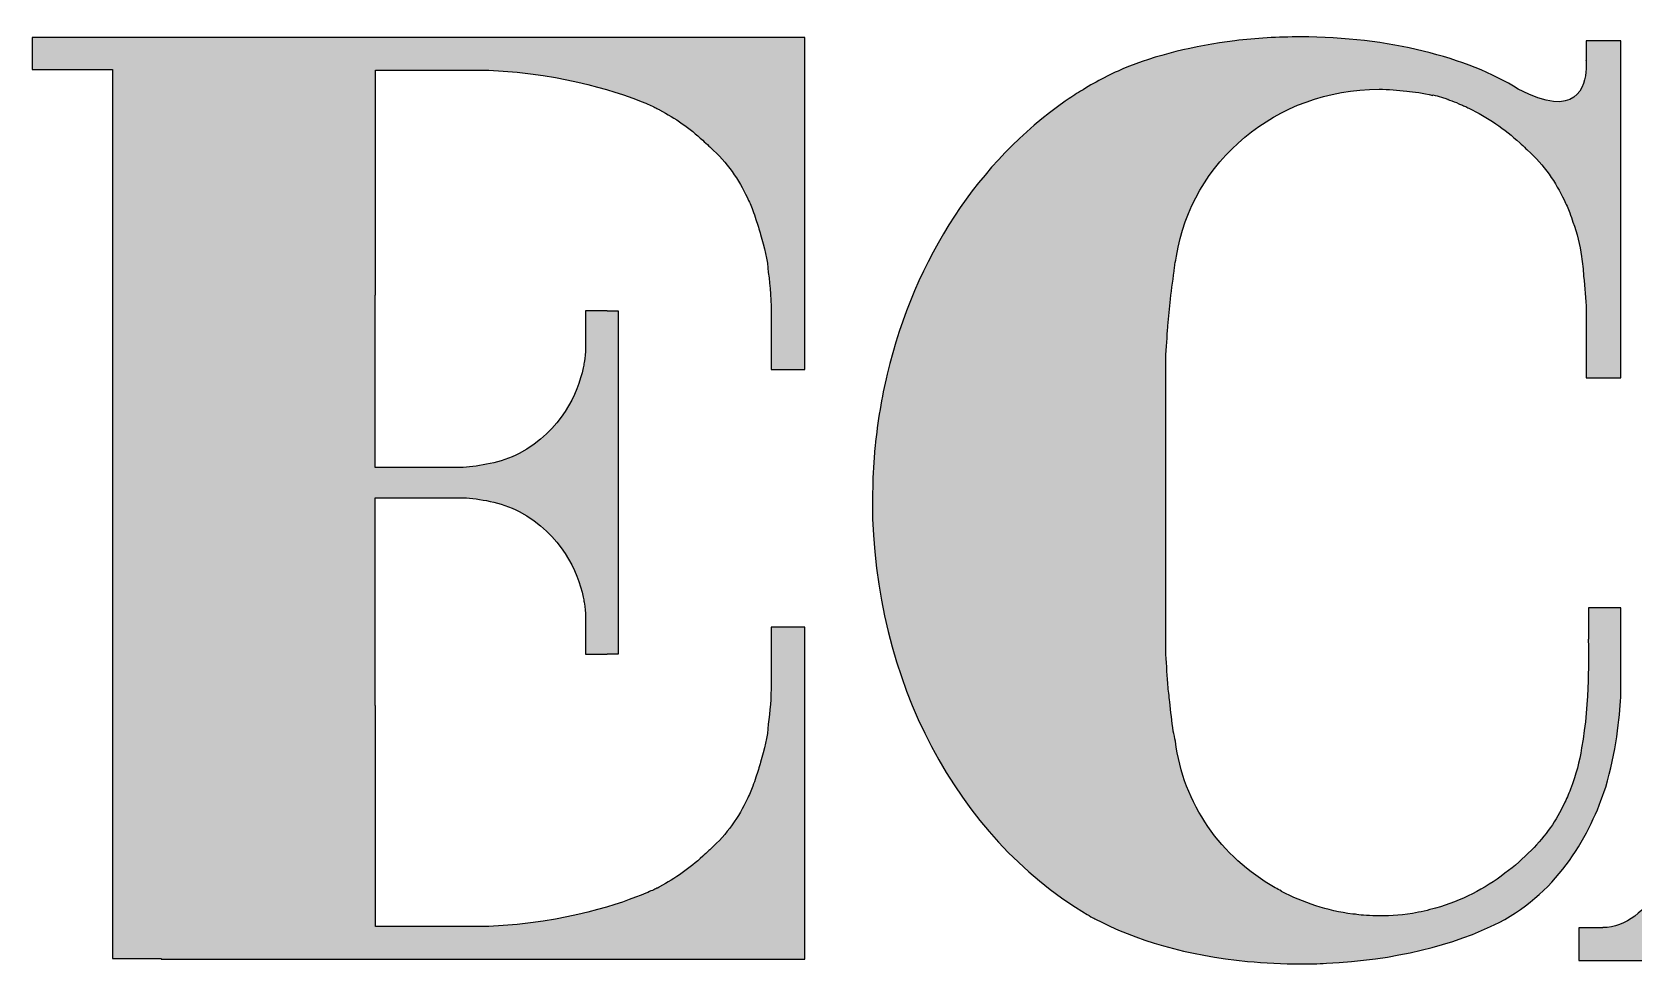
# Paper-space layout 'FL-00-00 图纸目录' of a CAD drawing. Header units: millimetres. Extents: x 71 to 491, y 93 to 390.
# Drawn here: x 80.32 to 88.46, y 338.07 to 342.81 of the extents above; entities that cross this region are included whole.
import ezdxf

# ---------------------------------------------------------------- set-up
doc = ezdxf.new("R2010")
doc.units = ezdxf.units.MM
doc.header["$MEASUREMENT"] = 0
doc.layers.add('0E-TK-K', color=11, linetype='CONTINUOUS')
doc.layers.add('2017_11-sheet-LOGO$0$C-SHET-TTLB', color=11, linetype='CONTINUOUS')

# ---------------------------------------------------------------- blocks, each defined once
blk = doc.blocks.new('华东院_2018华东院A3目录_2022_02-sheet-LOGO')
at = {"layer": '2017_11-sheet-LOGO$0$C-SHET-TTLB'}
h = blk.add_hatch(color=256, dxfattribs=at)
h.dxf.hatch_style = 2
edge = h.paths.add_edge_path()
edge.add_spline(control_points=[(9.0066, 253.9271), (9.0066, 253.9271), (9.0066, 253.7645), (9.0066, 253.7645), (9.0066, 253.7645), (9.416, 253.7645), (9.416, 253.7645), (9.416, 253.7645), (9.416, 252.8887), (9.416, 252.8887), (9.416, 252.8887), (9.416, 250.2798), (9.416, 250.2798), (9.416, 250.2798), (9.416, 249.2458), (9.416, 249.2458), (9.416, 249.2458), (9.6627, 249.2458), (9.6627, 249.2458), (9.6627, 249.2458), (9.6627, 249.2424), (9.6627, 249.2424), (9.6627, 249.2424), (10.7559, 249.2424), (10.7559, 249.2424), (10.7559, 249.2424), (12.9328, 249.2424), (12.9328, 249.2424), (12.9328, 249.2424), (12.9328, 250.9301), (12.9328, 250.9301), (12.9328, 250.9301), (12.7625, 250.9301), (12.7625, 250.9301), (12.7625, 250.9301), (12.7625, 250.6989), (12.7625, 250.6989), (12.7625, 250.6989), (12.7622, 250.6989), (12.7622, 250.6989), (12.7622, 250.6989), (12.7622, 250.6442), (12.7622, 250.6442), (12.7622, 250.6442), (12.7618, 250.6442), (12.7618, 250.6442), (12.7615, 250.5702), (12.7559, 250.5005), (12.7473, 250.4368), (12.7436, 250.3741), (12.7275, 250.3067), (12.7076, 250.2449), (12.7014, 250.2186), (12.6937, 250.1929), (12.6843, 250.1685), (12.6797, 250.1519), (12.6742, 250.1376), (12.6683, 250.1226), (12.6597, 250.0979), (12.6501, 250.0762), (12.6395, 250.0557), (12.5988, 249.9688), (12.5386, 249.8779), (12.4533, 249.8028), (12.4509, 249.7998), (12.4479, 249.7976), (12.4454, 249.795), (12.4351, 249.7854), (12.4249, 249.7756), (12.4143, 249.7657), (12.3487, 249.7051), (12.2745, 249.6538), (12.1952, 249.6105), (12.1952, 249.6105), (12.1918, 249.6095), (12.1878, 249.606), (12.1855, 249.6046), (12.1832, 249.6043), (12.1816, 249.6033), (12.1689, 249.5977), (12.1506, 249.589), (12.1253, 249.5786), (12.0043, 249.527), (11.7275, 249.43), (11.3272, 249.4085), (11.3272, 249.4085), (10.7559, 249.4085), (10.7559, 249.4085), (10.7559, 249.4085), (10.7513, 249.4085), (10.7513, 249.4085), (10.7513, 249.4085), (10.7513, 250.5324), (10.7513, 250.5324), (10.7513, 250.5324), (10.7506, 250.5324), (10.7506, 250.5324), (10.7506, 250.5324), (10.7506, 251.5877), (10.7506, 251.5877), (10.7506, 251.5877), (11.1977, 251.5877), (11.1977, 251.5877), (11.2784, 251.5828), (11.3869, 251.5662), (11.4821, 251.5183), (11.6984, 251.3983), (11.7784, 251.215), (11.8068, 251.0823), (11.8088, 251.0735), (11.8108, 251.0649), (11.8118, 251.0564), (11.8169, 251.0308), (11.8184, 250.9982), (11.8184, 250.9904), (11.8184, 250.9904), (11.8184, 250.7928), (11.8184, 250.7928), (11.8184, 250.7928), (11.9294, 250.7928), (11.9294, 250.7928), (11.9294, 250.7928), (11.9294, 250.7938), (11.9294, 250.7938), (11.9294, 250.7938), (11.9861, 250.7938), (11.9861, 250.7938), (11.9861, 250.7938), (11.9861, 251.6646), (11.9861, 251.6646), (11.9861, 251.6646), (11.9861, 251.6656), (11.9861, 251.6656), (11.9861, 251.6656), (11.9861, 252.5361), (11.9861, 252.5361), (11.9861, 252.5361), (11.9294, 252.5361), (11.9294, 252.5361), (11.9294, 252.5361), (11.9294, 252.5368), (11.9294, 252.5368), (11.9294, 252.5368), (11.8184, 252.5368), (11.8184, 252.5368), (11.8184, 252.5368), (11.8184, 252.3395), (11.8184, 252.3395), (11.8184, 252.3315), (11.8169, 252.2993), (11.8118, 252.2749), (11.8108, 252.2656), (11.8088, 252.257), (11.8068, 252.2481), (11.7784, 252.1158), (11.6984, 251.9319), (11.4821, 251.8119), (11.3869, 251.7647), (11.2784, 251.7479), (11.1977, 251.7421), (11.1977, 251.7421), (10.7506, 251.7421), (10.7506, 251.7421), (10.7506, 251.7421), (10.7506, 252.618), (10.7506, 252.618), (10.7506, 252.618), (10.7513, 252.618), (10.7513, 252.618), (10.7513, 252.618), (10.7513, 253.7611), (10.7513, 253.7611), (10.7513, 253.7611), (10.7518, 253.7611), (10.7518, 253.7611), (10.7518, 253.7611), (10.7523, 253.7611), (10.7523, 253.7611), (10.7523, 253.7611), (11.1709, 253.7611), (11.1709, 253.7611), (11.1709, 253.7611), (11.3272, 253.7611), (11.3272, 253.7611), (11.7275, 253.7396), (12.0043, 253.6428), (12.1253, 253.5921), (12.1506, 253.581), (12.1689, 253.5726), (12.1816, 253.5663), (12.1832, 253.5654), (12.1855, 253.5644), (12.1878, 253.5628), (12.1918, 253.5606), (12.1952, 253.559), (12.1952, 253.559), (12.2745, 253.5171), (12.3487, 253.4645), (12.4143, 253.4046), (12.4249, 253.3941), (12.4351, 253.3847), (12.4454, 253.3748), (12.4479, 253.3723), (12.4509, 253.3697), (12.4533, 253.3673), (12.5386, 253.2923), (12.5988, 253.201), (12.6395, 253.1145), (12.6501, 253.0933), (12.6597, 253.0717), (12.6683, 253.0481), (12.6742, 253.033), (12.6797, 253.0174), (12.6843, 253.0011), (12.6937, 252.9765), (12.7014, 252.9508), (12.7076, 252.9246), (12.7275, 252.8624), (12.7436, 252.7959), (12.7473, 252.7327), (12.7576, 252.6622), (12.7625, 252.5841), (12.7618, 252.4997), (12.7618, 252.4997), (12.7622, 252.4997), (12.7622, 252.4997), (12.7622, 252.4997), (12.7622, 252.471), (12.7622, 252.471), (12.7622, 252.471), (12.7625, 252.471), (12.7625, 252.471), (12.7625, 252.471), (12.7625, 252.2387), (12.7625, 252.2387), (12.7625, 252.2387), (12.9328, 252.2387), (12.9328, 252.2387), (12.9328, 252.2387), (12.9328, 253.9271), (12.9328, 253.9271), (12.9328, 253.9271), (10.7523, 253.9271), (10.7523, 253.9271), (10.7523, 253.9271), (9.0066, 253.9271), (9.0066, 253.9271)], knot_values=[0, 0, 0, 0, 1, 1, 1, 2, 2, 2, 3, 3, 3, 4, 4, 4, 5, 5, 5, 6, 6, 6, 7, 7, 7, 8, 8, 8, 9, 9, 9, 10, 10, 10, 11, 11, 11, 12, 12, 12, 13, 13, 13, 14, 14, 14, 15, 15, 15, 16, 16, 16, 17, 17, 17, 18, 18, 18, 19, 19, 19, 20, 20, 20, 21, 21, 21, 22, 22, 22, 23, 23, 23, 24, 24, 24, 25, 25, 25, 26, 26, 26, 27, 27, 27, 28, 28, 28, 29, 29, 29, 30, 30, 30, 31, 31, 31, 32, 32, 32, 33, 33, 33, 34, 34, 34, 35, 35, 35, 36, 36, 36, 37, 37, 37, 38, 38, 38, 39, 39, 39, 40, 40, 40, 41, 41, 41, 42, 42, 42, 43, 43, 43, 44, 44, 44, 45, 45, 45, 46, 46, 46, 47, 47, 47, 48, 48, 48, 49, 49, 49, 50, 50, 50, 51, 51, 51, 52, 52, 52, 53, 53, 53, 54, 54, 54, 55, 55, 55, 56, 56, 56, 57, 57, 57, 58, 58, 58, 59, 59, 59, 60, 60, 60, 61, 61, 61, 62, 62, 62, 63, 63, 63, 64, 64, 64, 65, 65, 65, 66, 66, 66, 67, 67, 67, 68, 68, 68, 69, 69, 69, 70, 70, 70, 71, 71, 71, 72, 72, 72, 73, 73, 73, 74, 74, 74, 75, 75, 75, 76, 76, 76, 77, 77, 77, 78, 78, 78, 79, 79, 79, 80, 80, 80, 81, 81, 81, 82, 82, 82, 82], degree=3, periodic=0)
h = blk.add_hatch(color=256, dxfattribs=at)
h.dxf.hatch_style = 1
edge = h.paths.add_edge_path()
edge.add_spline(control_points=[(17.0782, 250.5736), (17.0782, 250.5736), (17.0782, 251.0278), (17.0782, 251.0278), (17.0782, 251.0278), (16.9135, 251.0278), (16.9135, 251.0278), (16.9135, 251.0278), (16.9135, 250.8691), (16.9135, 250.8691), (16.9135, 250.8691), (16.9132, 250.8691), (16.9132, 250.8691), (16.9132, 250.8691), (16.9135, 250.8519), (16.9135, 250.8226), (16.9135, 250.8226), (16.9135, 250.8226), (16.9135, 250.8226), (16.9135, 250.8226), (16.9214, 250.5495), (16.8795, 250.3165), (16.8683, 250.2469), (16.8506, 250.1794), (16.8256, 250.1156), (16.8243, 250.1126), (16.8236, 250.11), (16.8226, 250.1065), (16.8124, 250.0806), (16.8023, 250.0557), (16.7899, 250.0319), (16.7522, 249.952), (16.6984, 249.8687), (16.6239, 249.7976), (16.5826, 249.7545), (16.5389, 249.7151), (16.49, 249.6792), (16.3878, 249.6), (16.2681, 249.5397), (16.1375, 249.5022), (16.0995, 249.4917), (16.0601, 249.4827), (16.0204, 249.4755), (15.8805, 249.4537), (15.7671, 249.4655), (15.7302, 249.4709), (15.7261, 249.4709), (15.7228, 249.472), (15.7185, 249.472), (15.7185, 249.472), (15.7162, 249.472), (15.7162, 249.472), (15.5867, 249.4894), (15.4648, 249.5302), (15.3547, 249.5872), (15.3547, 249.5872), (15.3543, 249.589), (15.3543, 249.589), (15.3432, 249.5941), (15.3336, 249.6), (15.3227, 249.6056), (15.048, 249.7607), (14.8538, 250.033), (14.8161, 250.3502), (14.8124, 250.3676), (14.8081, 250.3845), (14.8045, 250.4024), (14.7975, 250.4516), (14.7926, 250.5005), (14.7866, 250.5508), (14.784, 250.5797), (14.78, 250.6083), (14.7772, 250.6376), (14.7772, 250.6391), (14.7772, 250.6421), (14.777, 250.6442), (14.7729, 250.7002), (14.7694, 250.7563), (14.7663, 250.8121), (14.7663, 250.8121), (14.7663, 252.2922), (14.7663, 252.2922), (14.7702, 252.3529), (14.7736, 252.4078), (14.777, 252.4553), (14.777, 252.4553), (14.777, 252.4613), (14.777, 252.4613), (14.7813, 252.5079), (14.7856, 252.5524), (14.7906, 252.5966), (14.7969, 252.6516), (14.8045, 252.7059), (14.8114, 252.7593), (14.8114, 252.7643), (14.8128, 252.7683), (14.8131, 252.7731), (14.8156, 252.7876), (14.8184, 252.801), (14.8214, 252.8161), (14.8961, 253.2953), (15.3276, 253.6635), (15.8499, 253.6635), (15.8984, 253.6635), (15.945, 253.6595), (15.9907, 253.6541), (16.0278, 253.6506), (16.0733, 253.6446), (16.1234, 253.6326), (16.1234, 253.6326), (16.1234, 253.6352), (16.1234, 253.6352), (16.1388, 253.6313), (16.153, 253.6276), (16.1669, 253.6229), (16.1745, 253.6205), (16.182, 253.6183), (16.1897, 253.6159), (16.192, 253.6151), (16.1946, 253.6147), (16.1973, 253.6137), (16.199, 253.6128), (16.2001, 253.6122), (16.2016, 253.6113), (16.2016, 253.6113), (16.2003, 253.6113), (16.2003, 253.6113), (16.2029, 253.6106), (16.2056, 253.6087), (16.2082, 253.6082), (16.2238, 253.6039), (16.2386, 253.5974), (16.2547, 253.5902), (16.2578, 253.5894), (16.2606, 253.5879), (16.2646, 253.5864), (16.2707, 253.5832), (16.2775, 253.5802), (16.285, 253.5779), (16.2922, 253.5741), (16.2998, 253.5707), (16.3061, 253.567), (16.4024, 253.5212), (16.4883, 253.4623), (16.5646, 253.3914), (16.5753, 253.3818), (16.5859, 253.3723), (16.5963, 253.3616), (16.5987, 253.359), (16.6017, 253.3571), (16.6037, 253.3541), (16.6897, 253.2792), (16.7489, 253.1877), (16.7899, 253.1014), (16.8005, 253.0806), (16.81, 253.0579), (16.8195, 253.0351), (16.8243, 253.0196), (16.8304, 253.004), (16.8355, 252.9887), (16.8557, 252.9315), (16.8703, 252.8733), (16.8795, 252.8128), (16.8841, 252.7791), (16.8878, 252.7476), (16.8894, 252.7142), (16.8964, 252.6553), (16.901, 252.5966), (16.903, 252.5427), (16.903, 252.5427), (16.903, 252.2713), (16.903, 252.2713), (16.903, 252.2674), (16.903, 252.2653), (16.903, 252.2653), (16.903, 252.2653), (16.903, 252.2653), (16.903, 252.2653), (16.903, 252.2653), (16.903, 252.1971), (16.903, 252.1971), (16.903, 252.1971), (17.0015, 252.1971), (17.0015, 252.1971), (17.0015, 252.1971), (17.0782, 252.1971), (17.0782, 252.1971), (17.0782, 252.1971), (17.0782, 253.91), (17.0782, 253.91), (17.0782, 253.91), (16.903, 253.91), (16.903, 253.91), (16.903, 253.91), (16.903, 253.8077), (16.903, 253.8077), (16.903, 253.8077), (16.903, 253.8088), (16.903, 253.8088), (16.903, 253.8088), (16.903, 253.807), (16.903, 253.8034), (16.903, 253.8034), (16.903, 253.7668), (16.903, 253.7668), (16.898, 253.6805), (16.8543, 253.5046), (16.5577, 253.6647), (16.2978, 253.8252), (15.8994, 253.9295), (15.4513, 253.9295), (15.3366, 253.9295), (15.2241, 253.9229), (15.1175, 253.91), (14.9075, 253.8841), (14.7147, 253.8351), (14.552, 253.769), (14.4768, 253.7355), (14.4034, 253.6972), (14.3329, 253.6532), (14.3076, 253.6376), (14.2817, 253.6205), (14.2562, 253.6023), (13.821, 253.3022), (13.4916, 252.8074), (13.3511, 252.215), (13.3233, 252.0967), (13.3025, 251.9762), (13.2903, 251.8503), (13.2898, 251.8485), (13.2893, 251.8462), (13.2889, 251.8436), (13.2826, 251.7753), (13.2787, 251.7062), (13.2777, 251.6368), (13.2777, 251.6283), (13.277, 251.6187), (13.277, 251.6106), (13.277, 251.5973), (13.2759, 251.5848), (13.2759, 251.5726), (13.2759, 251.5726), (13.2759, 251.5668), (13.2759, 251.5668), (13.2781, 250.6522), (13.7167, 249.8619), (14.3535, 249.4784), (14.3552, 249.4778), (14.3574, 249.4764), (14.3584, 249.4755), (14.3713, 249.4678), (14.3832, 249.4604), (14.3961, 249.4537), (14.4001, 249.4516), (14.403, 249.45), (14.4067, 249.4488), (14.608, 249.3389), (14.8776, 249.2611), (15.1818, 249.232), (15.2696, 249.2231), (15.3597, 249.2186), (15.4513, 249.2186), (15.496, 249.2186), (15.5403, 249.2198), (15.5832, 249.222), (15.9258, 249.2381), (16.2328, 249.3142), (16.4602, 249.4293), (16.7694, 249.5923), (16.9238, 249.8785), (17.0015, 250.1172), (17.0544, 250.2915), (17.0723, 250.4739), (17.0782, 250.5736)], knot_values=[0, 0, 0, 0, 1, 1, 1, 2, 2, 2, 3, 3, 3, 4, 4, 4, 5, 5, 5, 6, 6, 6, 7, 7, 7, 8, 8, 8, 9, 9, 9, 10, 10, 10, 11, 11, 11, 12, 12, 12, 13, 13, 13, 14, 14, 14, 15, 15, 15, 16, 16, 16, 17, 17, 17, 18, 18, 18, 19, 19, 19, 20, 20, 20, 21, 21, 21, 22, 22, 22, 23, 23, 23, 24, 24, 24, 25, 25, 25, 26, 26, 26, 27, 27, 27, 28, 28, 28, 29, 29, 29, 30, 30, 30, 31, 31, 31, 32, 32, 32, 33, 33, 33, 34, 34, 34, 35, 35, 35, 36, 36, 36, 37, 37, 37, 38, 38, 38, 39, 39, 39, 40, 40, 40, 41, 41, 41, 42, 42, 42, 43, 43, 43, 44, 44, 44, 45, 45, 45, 46, 46, 46, 47, 47, 47, 48, 48, 48, 49, 49, 49, 50, 50, 50, 51, 51, 51, 52, 52, 52, 53, 53, 53, 54, 54, 54, 55, 55, 55, 56, 56, 56, 57, 57, 57, 58, 58, 58, 59, 59, 59, 60, 60, 60, 61, 61, 61, 62, 62, 62, 63, 63, 63, 64, 64, 64, 65, 65, 65, 66, 66, 66, 67, 67, 67, 68, 68, 68, 69, 69, 69, 70, 70, 70, 71, 71, 71, 72, 72, 72, 73, 73, 73, 74, 74, 74, 75, 75, 75, 76, 76, 76, 77, 77, 77, 78, 78, 78, 79, 79, 79, 80, 80, 80, 81, 81, 81, 82, 82, 82, 83, 83, 83, 84, 84, 84, 85, 85, 85, 86, 86, 86, 87, 87, 87, 88, 88, 88, 89, 89, 89, 90, 90, 90, 91, 91, 91, 91], degree=3, periodic=0)
h = blk.add_hatch(color=256, dxfattribs=at)
h.dxf.hatch_style = 2
edge = h.paths.add_edge_path()
edge.add_spline(control_points=[(21.2253, 249.4052), (21.2253, 249.4052), (19.7652, 253.9543), (19.7652, 253.9543), (19.7652, 253.9543), (18.9625, 253.9543), (18.9625, 253.9543), (18.9625, 253.9543), (18.7199, 253.9543), (18.7199, 253.9543), (18.7199, 253.9543), (17.4729, 250.0524), (17.4729, 250.0524), (17.4298, 249.9299), (17.3577, 249.7378), (17.277, 249.6012), (17.2036, 249.4931), (17.1064, 249.4042), (16.9875, 249.4031), (16.9875, 249.4031), (16.9875, 249.4025), (16.9875, 249.4025), (16.9875, 249.4025), (16.8643, 249.4025), (16.8643, 249.4025), (16.8643, 249.4025), (16.8643, 249.2361), (16.8643, 249.2361), (16.8643, 249.2361), (17.2122, 249.2361), (17.2122, 249.2361), (17.2122, 249.2361), (17.4544, 249.2361), (17.4544, 249.2361), (17.4544, 249.2361), (18.0822, 249.2361), (18.0822, 249.2361), (18.0822, 249.2361), (18.0822, 249.4025), (18.0822, 249.4025), (18.0822, 249.4025), (17.9919, 249.4025), (17.9919, 249.4025), (17.8735, 249.4006), (17.7879, 249.4105), (17.7267, 249.4251), (17.7242, 249.4269), (17.7218, 249.4274), (17.7194, 249.4277), (17.7173, 249.4277), (17.7155, 249.4288), (17.713, 249.429), (17.6421, 249.4523), (17.5901, 249.5179), (17.5901, 249.5941), (17.5901, 249.6084), (17.5918, 249.6216), (17.5944, 249.6338), (17.5944, 249.6338), (17.5943, 249.6338), (17.5943, 249.6338), (17.5943, 249.6338), (17.6616, 249.876), (17.6616, 249.876), (17.6616, 249.8779), (17.6616, 249.8785), (17.6629, 249.8801), (17.6629, 249.8801), (17.685, 249.9576), (17.685, 249.9576), (17.685, 249.9576), (17.977, 250.8719), (17.977, 250.8719), (17.977, 250.8719), (19.4466, 250.8669), (19.4466, 250.8669), (19.4466, 250.8669), (19.8698, 249.5517), (19.8698, 249.5517), (19.8698, 249.5517), (19.9065, 249.435), (19.9065, 249.435), (19.9065, 249.435), (19.9062, 249.435), (19.9062, 249.435), (19.9062, 249.435), (19.9703, 249.2361), (19.9703, 249.2361), (19.9703, 249.2361), (20.2478, 249.2361), (20.2478, 249.2361), (20.2478, 249.2361), (21.5312, 249.2361), (21.5312, 249.2361), (21.5312, 249.2361), (21.5312, 249.4062), (21.5312, 249.4062), (21.5312, 249.4062), (21.2253, 249.4052), (21.2253, 249.4052)], knot_values=[0, 0, 0, 0, 1, 1, 1, 2, 2, 2, 3, 3, 3, 4, 4, 4, 5, 5, 5, 6, 6, 6, 7, 7, 7, 8, 8, 8, 9, 9, 9, 10, 10, 10, 11, 11, 11, 12, 12, 12, 13, 13, 13, 14, 14, 14, 15, 15, 15, 16, 16, 16, 17, 17, 17, 18, 18, 18, 19, 19, 19, 20, 20, 20, 21, 21, 21, 22, 22, 22, 23, 23, 23, 24, 24, 24, 25, 25, 25, 26, 26, 26, 27, 27, 27, 28, 28, 28, 29, 29, 29, 30, 30, 30, 31, 31, 31, 32, 32, 32, 33, 33, 33, 33], degree=3, periodic=0)
h.paths.add_polyline_path([(18.0271, 251.0285), (18.7102, 253.164), (19.395, 251.0285)])
for points in [[(9.0066, 253.9271), (9.0066, 253.9271), (9.0066, 253.7645), (9.0066, 253.7645)], [(10.7523, 253.9271), (10.7523, 253.9271), (9.0066, 253.9271), (9.0066, 253.9271)], [(12.9328, 253.9271), (12.9328, 253.9271), (10.7523, 253.9271), (10.7523, 253.9271)], [(12.9328, 252.2387), (12.9328, 252.2387), (12.9328, 253.9271), (12.9328, 253.9271)], [(15.1175, 253.91), (14.9075, 253.8841), (14.7147, 253.8351), (14.552, 253.769)], [(17.0782, 253.91), (17.0782, 253.91), (16.903, 253.91), (16.903, 253.91)], [(16.903, 253.91), (16.903, 253.91), (16.903, 253.8077), (16.903, 253.8077)], [(17.0782, 252.1971), (17.0782, 252.1971), (17.0782, 253.91), (17.0782, 253.91)], [(9.0066, 253.7645), (9.0066, 253.7645), (9.416, 253.7645), (9.416, 253.7645)], [(9.416, 253.7645), (9.416, 253.7645), (9.416, 252.8887), (9.416, 252.8887)], [(10.7513, 252.618), (10.7513, 252.618), (10.7513, 253.7611), (10.7513, 253.7611)], [(10.7513, 253.7611), (10.7513, 253.7611), (10.7518, 253.7611), (10.7518, 253.7611)], [(10.7518, 253.7611), (10.7518, 253.7611), (10.7523, 253.7611), (10.7523, 253.7611)], [(10.7523, 253.7611), (10.7523, 253.7611), (11.1709, 253.7611), (11.1709, 253.7611)], [(11.1709, 253.7611), (11.1709, 253.7611), (11.3272, 253.7611), (11.3272, 253.7611)], [(11.3272, 253.7611), (11.7275, 253.7396), (12.0043, 253.6428), (12.1253, 253.5921)], [(14.552, 253.769), (14.4768, 253.7355), (14.4034, 253.6972), (14.3329, 253.6532)], [(16.903, 253.7668), (16.898, 253.6805), (16.8543, 253.5046), (16.5577, 253.6647)], [(16.903, 253.8077), (16.903, 253.8077), (16.903, 253.8088), (16.903, 253.8088)], [(16.903, 253.8088), (16.903, 253.8088), (16.903, 253.807), (16.903, 253.8034)], [(16.903, 253.8034), (16.903, 253.8034), (16.903, 253.7668), (16.903, 253.7668)], [(14.2562, 253.6023), (13.821, 253.3022), (13.4916, 252.8074), (13.3511, 252.215)], [(14.3329, 253.6532), (14.3076, 253.6376), (14.2817, 253.6205), (14.2562, 253.6023)], [(15.9907, 253.6541), (16.0278, 253.6506), (16.0733, 253.6446), (16.1234, 253.6326)], [(16.1234, 253.6326), (16.1234, 253.6326), (16.1234, 253.6352), (16.1234, 253.6352)], [(16.1234, 253.6352), (16.1388, 253.6313), (16.153, 253.6276), (16.1669, 253.6229)], [(16.1669, 253.6229), (16.1745, 253.6205), (16.182, 253.6183), (16.1897, 253.6159)], [(16.1897, 253.6159), (16.192, 253.6151), (16.1946, 253.6147), (16.1973, 253.6137)], [(16.1973, 253.6137), (16.199, 253.6128), (16.2001, 253.6122), (16.2016, 253.6113)], [(16.2016, 253.6113), (16.2016, 253.6113), (16.2003, 253.6113), (16.2003, 253.6113)], [(16.2003, 253.6113), (16.2029, 253.6106), (16.2056, 253.6087), (16.2082, 253.6082)], [(16.2082, 253.6082), (16.2238, 253.6039), (16.2386, 253.5974), (16.2547, 253.5902)], [(12.1253, 253.5921), (12.1506, 253.581), (12.1689, 253.5726), (12.1816, 253.5663)], [(12.1816, 253.5663), (12.1832, 253.5654), (12.1855, 253.5644), (12.1878, 253.5628)], [(12.1878, 253.5628), (12.1918, 253.5606), (12.1952, 253.559), (12.1952, 253.559)], [(12.1952, 253.559), (12.2745, 253.5171), (12.3487, 253.4645), (12.4143, 253.4046)], [(16.2547, 253.5902), (16.2578, 253.5894), (16.2606, 253.5879), (16.2646, 253.5864)], [(16.2646, 253.5864), (16.2707, 253.5832), (16.2775, 253.5802), (16.285, 253.5779)], [(16.285, 253.5779), (16.2922, 253.5741), (16.2998, 253.5707), (16.3061, 253.567)], [(16.3061, 253.567), (16.4024, 253.5212), (16.4883, 253.4623), (16.5646, 253.3914)], [(12.4143, 253.4046), (12.4249, 253.3941), (12.4351, 253.3847), (12.4454, 253.3748)], [(12.4454, 253.3748), (12.4479, 253.3723), (12.4509, 253.3697), (12.4533, 253.3673)], [(12.4533, 253.3673), (12.5386, 253.2923), (12.5988, 253.201), (12.6395, 253.1145)], [(16.5646, 253.3914), (16.5753, 253.3818), (16.5859, 253.3723), (16.5963, 253.3616)], [(16.5963, 253.3616), (16.5987, 253.359), (16.6017, 253.3571), (16.6037, 253.3541)], [(16.6037, 253.3541), (16.6897, 253.2792), (16.7489, 253.1877), (16.7899, 253.1014)], [(12.6395, 253.1145), (12.6501, 253.0933), (12.6597, 253.0717), (12.6683, 253.0481)], [(12.6683, 253.0481), (12.6742, 253.033), (12.6797, 253.0174), (12.6843, 253.0011)], [(16.7899, 253.1014), (16.8005, 253.0806), (16.81, 253.0579), (16.8195, 253.0351)], [(16.8195, 253.0351), (16.8243, 253.0196), (16.8304, 253.004), (16.8355, 252.9887)], [(12.6843, 253.0011), (12.6937, 252.9765), (12.7014, 252.9508), (12.7076, 252.9246)], [(16.8355, 252.9887), (16.8557, 252.9315), (16.8703, 252.8733), (16.8795, 252.8128)], [(9.416, 252.8887), (9.416, 252.8887), (9.416, 250.2798), (9.416, 250.2798)], [(12.7076, 252.9246), (12.7275, 252.8624), (12.7436, 252.7959), (12.7473, 252.7327)], [(14.8131, 252.7731), (14.8156, 252.7876), (14.8184, 252.801), (14.8214, 252.8161)], [(16.8795, 252.8128), (16.8841, 252.7791), (16.8878, 252.7476), (16.8894, 252.7142)], [(12.7473, 252.7327), (12.7576, 252.6622), (12.7625, 252.5841), (12.7618, 252.4997)], [(14.7906, 252.5966), (14.7969, 252.6516), (14.8045, 252.7059), (14.8114, 252.7593)], [(14.8114, 252.7593), (14.8114, 252.7643), (14.8128, 252.7683), (14.8131, 252.7731)], [(16.8894, 252.7142), (16.8964, 252.6553), (16.901, 252.5966), (16.903, 252.5427)], [(10.7506, 251.7421), (10.7506, 251.7421), (10.7506, 252.618), (10.7506, 252.618)], [(10.7506, 252.618), (10.7506, 252.618), (10.7513, 252.618), (10.7513, 252.618)], [(14.777, 252.4613), (14.7813, 252.5079), (14.7856, 252.5524), (14.7906, 252.5966)], [(16.903, 252.5427), (16.903, 252.5427), (16.903, 252.2713), (16.903, 252.2713)], [(11.9294, 252.5368), (11.9294, 252.5368), (11.8184, 252.5368), (11.8184, 252.5368)], [(11.8184, 252.5368), (11.8184, 252.5368), (11.8184, 252.3395), (11.8184, 252.3395)], [(11.9294, 252.5361), (11.9294, 252.5361), (11.9294, 252.5368), (11.9294, 252.5368)], [(11.9861, 252.5361), (11.9861, 252.5361), (11.9294, 252.5361), (11.9294, 252.5361)], [(11.9861, 251.6656), (11.9861, 251.6656), (11.9861, 252.5361), (11.9861, 252.5361)], [(12.7618, 252.4997), (12.7618, 252.4997), (12.7622, 252.4997), (12.7622, 252.4997)], [(12.7622, 252.4997), (12.7622, 252.4997), (12.7622, 252.471), (12.7622, 252.471)], [(12.7622, 252.471), (12.7622, 252.471), (12.7625, 252.471), (12.7625, 252.471)], [(12.7625, 252.471), (12.7625, 252.471), (12.7625, 252.2387), (12.7625, 252.2387)], [(14.777, 252.4553), (14.777, 252.4553), (14.777, 252.4613), (14.777, 252.4613)], [(14.7663, 252.2922), (14.7702, 252.3529), (14.7736, 252.4078), (14.777, 252.4553)], [(11.8184, 252.3395), (11.8184, 252.3315), (11.8169, 252.2993), (11.8118, 252.2749)], [(11.8068, 252.2481), (11.7784, 252.1158), (11.6984, 251.9319), (11.4821, 251.8119)], [(11.8118, 252.2749), (11.8108, 252.2656), (11.8088, 252.257), (11.8068, 252.2481)], [(12.7625, 252.2387), (12.7625, 252.2387), (12.9328, 252.2387), (12.9328, 252.2387)], [(13.3511, 252.215), (13.3233, 252.0967), (13.3025, 251.9762), (13.2903, 251.8503)], [(14.7663, 250.8121), (14.7663, 250.8121), (14.7663, 252.2922), (14.7663, 252.2922)], [(16.903, 252.2713), (16.903, 252.2674), (16.903, 252.2653), (16.903, 252.2653)], [(16.903, 252.2653), (16.903, 252.2653), (16.903, 252.1971), (16.903, 252.1971)], [(16.903, 252.1971), (16.903, 252.1971), (17.0015, 252.1971), (17.0015, 252.1971)], [(17.0015, 252.1971), (17.0015, 252.1971), (17.0782, 252.1971), (17.0782, 252.1971)], [(11.4821, 251.8119), (11.3869, 251.7647), (11.2784, 251.7479), (11.1977, 251.7421)], [(13.2889, 251.8436), (13.2826, 251.7753), (13.2787, 251.7062), (13.2777, 251.6368)], [(13.2903, 251.8503), (13.2898, 251.8485), (13.2893, 251.8462), (13.2889, 251.8436)], [(11.1977, 251.7421), (11.1977, 251.7421), (10.7506, 251.7421), (10.7506, 251.7421)], [(11.9861, 251.6646), (11.9861, 251.6646), (11.9861, 251.6656), (11.9861, 251.6656)], [(11.9861, 250.7938), (11.9861, 250.7938), (11.9861, 251.6646), (11.9861, 251.6646)], [(10.7506, 250.5324), (10.7506, 250.5324), (10.7506, 251.5877), (10.7506, 251.5877)], [(10.7506, 251.5877), (10.7506, 251.5877), (11.1977, 251.5877), (11.1977, 251.5877)], [(11.1977, 251.5877), (11.2784, 251.5828), (11.3869, 251.5662), (11.4821, 251.5183)], [(13.2759, 251.5726), (13.2759, 251.5726), (13.2759, 251.5668), (13.2759, 251.5668)], [(13.2759, 251.5668), (13.2781, 250.6522), (13.7167, 249.8619), (14.3535, 249.4784)], [(11.4821, 251.5183), (11.6984, 251.3983), (11.7784, 251.215), (11.8068, 251.0823)], [(11.8068, 251.0823), (11.8088, 251.0735), (11.8108, 251.0649), (11.8118, 251.0564)], [(11.8118, 251.0564), (11.8169, 251.0308), (11.8184, 250.9982), (11.8184, 250.9904)], [(17.0782, 251.0278), (17.0782, 251.0278), (16.9135, 251.0278), (16.9135, 251.0278)], [(16.9135, 251.0278), (16.9135, 251.0278), (16.9135, 250.8691), (16.9135, 250.8691)], [(17.0782, 250.5736), (17.0782, 250.5736), (17.0782, 251.0278), (17.0782, 251.0278)], [(11.8184, 250.9904), (11.8184, 250.9904), (11.8184, 250.7928), (11.8184, 250.7928)], [(12.9328, 250.9301), (12.9328, 250.9301), (12.7625, 250.9301), (12.7625, 250.9301)], [(12.7625, 250.9301), (12.7625, 250.9301), (12.7625, 250.6989), (12.7625, 250.6989)], [(12.9328, 249.2424), (12.9328, 249.2424), (12.9328, 250.9301), (12.9328, 250.9301)], [(16.9135, 250.8691), (16.9135, 250.8691), (16.9132, 250.8691), (16.9132, 250.8691)], [(16.9132, 250.8691), (16.9132, 250.8691), (16.9135, 250.8519), (16.9135, 250.8226)], [(11.8184, 250.7928), (11.8184, 250.7928), (11.9294, 250.7928), (11.9294, 250.7928)], [(11.9294, 250.7928), (11.9294, 250.7928), (11.9294, 250.7938), (11.9294, 250.7938)], [(11.9294, 250.7938), (11.9294, 250.7938), (11.9861, 250.7938), (11.9861, 250.7938)], [(14.777, 250.6442), (14.7729, 250.7002), (14.7694, 250.7563), (14.7663, 250.8121)], [(16.9135, 250.8226), (16.9135, 250.8226), (16.9214, 250.5495), (16.8795, 250.3165)], [(12.7625, 250.6989), (12.7625, 250.6989), (12.7622, 250.6989), (12.7622, 250.6989)], [(12.7622, 250.6989), (12.7622, 250.6989), (12.7622, 250.6442), (12.7622, 250.6442)], [(12.7618, 250.6442), (12.7615, 250.5702), (12.7559, 250.5005), (12.7473, 250.4368)], [(12.7622, 250.6442), (12.7622, 250.6442), (12.7618, 250.6442), (12.7618, 250.6442)], [(14.7772, 250.6376), (14.7772, 250.6391), (14.7772, 250.6421), (14.777, 250.6442)], [(14.7866, 250.5508), (14.784, 250.5797), (14.78, 250.6083), (14.7772, 250.6376)], [(10.7513, 250.5324), (10.7513, 250.5324), (10.7506, 250.5324), (10.7506, 250.5324)], [(10.7513, 249.4085), (10.7513, 249.4085), (10.7513, 250.5324), (10.7513, 250.5324)], [(14.8045, 250.4024), (14.7975, 250.4516), (14.7926, 250.5005), (14.7866, 250.5508)], [(17.0015, 250.1172), (17.0544, 250.2915), (17.0723, 250.4739), (17.0782, 250.5736)], [(12.7473, 250.4368), (12.7436, 250.3741), (12.7275, 250.3067), (12.7076, 250.2449)], [(14.8161, 250.3502), (14.8124, 250.3676), (14.8081, 250.3845), (14.8045, 250.4024)], [(15.3227, 249.6056), (15.048, 249.7607), (14.8538, 250.033), (14.8161, 250.3502)], [(9.416, 250.2798), (9.416, 250.2798), (9.416, 249.2458), (9.416, 249.2458)], [(16.8795, 250.3165), (16.8683, 250.2469), (16.8506, 250.1794), (16.8256, 250.1156)], [(12.7076, 250.2449), (12.7014, 250.2186), (12.6937, 250.1929), (12.6843, 250.1685)], [(12.6683, 250.1226), (12.6597, 250.0979), (12.6501, 250.0762), (12.6395, 250.0557)], [(12.6843, 250.1685), (12.6797, 250.1519), (12.6742, 250.1376), (12.6683, 250.1226)], [(16.4602, 249.4293), (16.7694, 249.5923), (16.9238, 249.8785), (17.0015, 250.1172)], [(16.8226, 250.1065), (16.8124, 250.0806), (16.8023, 250.0557), (16.7899, 250.0319)], [(16.8256, 250.1156), (16.8243, 250.1126), (16.8236, 250.11), (16.8226, 250.1065)], [(12.6395, 250.0557), (12.5988, 249.9688), (12.5386, 249.8779), (12.4533, 249.8028)], [(16.7899, 250.0319), (16.7522, 249.952), (16.6984, 249.8687), (16.6239, 249.7976)], [(12.4454, 249.795), (12.4351, 249.7854), (12.4249, 249.7756), (12.4143, 249.7657)], [(12.4533, 249.8028), (12.4509, 249.7998), (12.4479, 249.7976), (12.4454, 249.795)], [(16.6239, 249.7976), (16.5826, 249.7545), (16.5389, 249.7151), (16.49, 249.6792)], [(12.4143, 249.7657), (12.3487, 249.7051), (12.2745, 249.6538), (12.1952, 249.6105)], [(12.1952, 249.6105), (12.1952, 249.6105), (12.1918, 249.6095), (12.1878, 249.606)], [(16.49, 249.6792), (16.3878, 249.6), (16.2681, 249.5397), (16.1375, 249.5022)], [(12.1253, 249.5786), (12.0043, 249.527), (11.7275, 249.43), (11.3272, 249.4085)], [(12.1816, 249.6033), (12.1689, 249.5977), (12.1506, 249.589), (12.1253, 249.5786)], [(12.1878, 249.606), (12.1855, 249.6046), (12.1832, 249.6043), (12.1816, 249.6033)], [(15.3543, 249.589), (15.3432, 249.5941), (15.3336, 249.6), (15.3227, 249.6056)], [(15.3547, 249.5872), (15.3547, 249.5872), (15.3543, 249.589), (15.3543, 249.589)], [(15.7162, 249.472), (15.5867, 249.4894), (15.4648, 249.5302), (15.3547, 249.5872)], [(17.277, 249.6012), (17.2036, 249.4931), (17.1064, 249.4042), (16.9875, 249.4031)], [(14.3535, 249.4784), (14.3552, 249.4778), (14.3574, 249.4764), (14.3584, 249.4755)], [(14.3584, 249.4755), (14.3713, 249.4678), (14.3832, 249.4604), (14.3961, 249.4537)], [(14.3961, 249.4537), (14.4001, 249.4516), (14.403, 249.45), (14.4067, 249.4488)], [(14.4067, 249.4488), (14.608, 249.3389), (14.8776, 249.2611), (15.1818, 249.232)], [(15.7185, 249.472), (15.7185, 249.472), (15.7162, 249.472), (15.7162, 249.472)], [(15.7302, 249.4709), (15.7261, 249.4709), (15.7228, 249.472), (15.7185, 249.472)], [(16.0204, 249.4755), (15.8805, 249.4537), (15.7671, 249.4655), (15.7302, 249.4709)], [(16.1375, 249.5022), (16.0995, 249.4917), (16.0601, 249.4827), (16.0204, 249.4755)], [(10.7559, 249.4085), (10.7559, 249.4085), (10.7513, 249.4085), (10.7513, 249.4085)], [(11.3272, 249.4085), (11.3272, 249.4085), (10.7559, 249.4085), (10.7559, 249.4085)], [(15.5832, 249.222), (15.9258, 249.2381), (16.2328, 249.3142), (16.4602, 249.4293)], [(16.9875, 249.4025), (16.9875, 249.4025), (16.8643, 249.4025), (16.8643, 249.4025)], [(16.8643, 249.4025), (16.8643, 249.4025), (16.8643, 249.2361), (16.8643, 249.2361)], [(16.9875, 249.4031), (16.9875, 249.4031), (16.9875, 249.4025), (16.9875, 249.4025)], [(9.416, 249.2458), (9.416, 249.2458), (9.6627, 249.2458), (9.6627, 249.2458)], [(9.6627, 249.2458), (9.6627, 249.2458), (9.6627, 249.2424), (9.6627, 249.2424)], [(9.6627, 249.2424), (9.6627, 249.2424), (10.7559, 249.2424), (10.7559, 249.2424)], [(10.7559, 249.2424), (10.7559, 249.2424), (12.9328, 249.2424), (12.9328, 249.2424)], [(16.8643, 249.2361), (16.8643, 249.2361), (17.2122, 249.2361), (17.2122, 249.2361)]]:
    blk.add_open_spline(points, degree=3, dxfattribs=at)
for points, knots in [([(16.5577, 253.6647), (16.2978, 253.8252), (15.8994, 253.9295), (15.4513, 253.9295), (15.3366, 253.9295), (15.2241, 253.9229), (15.1175, 253.91)], [69, 69, 69, 69, 70, 70, 70, 71, 71, 71, 71]), ([(14.8214, 252.8161), (14.8961, 253.2953), (15.3276, 253.6635), (15.8499, 253.6635), (15.8984, 253.6635), (15.945, 253.6595), (15.9907, 253.6541)], [33, 33, 33, 33, 34, 34, 34, 35, 35, 35, 35]), ([(13.2777, 251.6368), (13.2777, 251.6283), (13.277, 251.6187), (13.277, 251.6106), (13.277, 251.5973), (13.2759, 251.5848), (13.2759, 251.5726)], [78, 78, 78, 78, 79, 79, 79, 80, 80, 80, 80]), ([(15.1818, 249.232), (15.2696, 249.2231), (15.3597, 249.2186), (15.4513, 249.2186), (15.496, 249.2186), (15.5403, 249.2198), (15.5832, 249.222)], [86, 86, 86, 86, 87, 87, 87, 88, 88, 88, 88])]:
    blk.add_open_spline(points, degree=3, knots=knots, dxfattribs=at)

psp = doc.layouts.new('FL-00-00 图纸目录')

# ---------------------------------------------------------------- block references
at = {"layer": '0E-TK-K'}
psp.add_blockref('华东院_2018华东院A3目录_2022_02-sheet-LOGO', (71.3147, 88.8552), dxfattribs=at)

doc.saveas('drawing.dxf')
